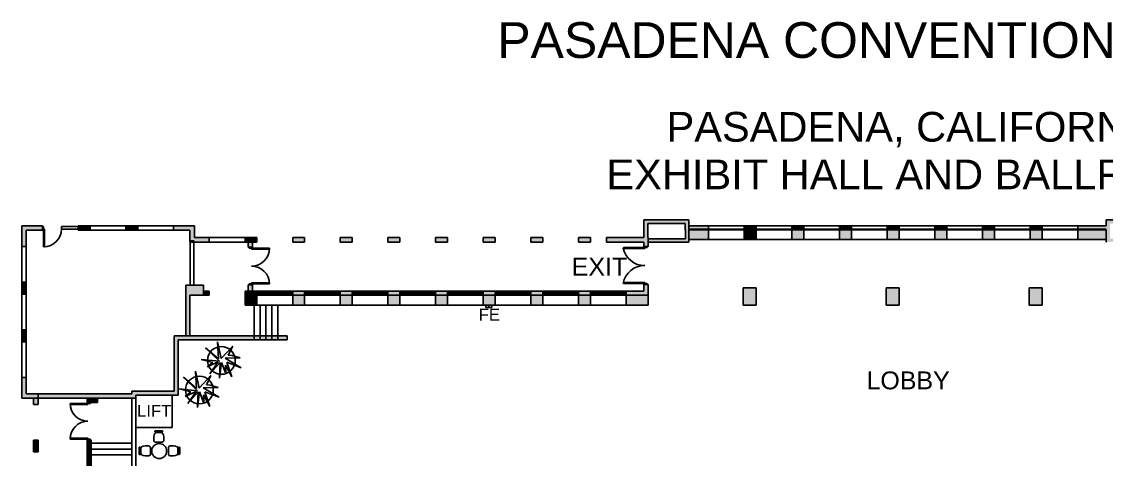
# Model space of a CAD drawing. Header units: inches. Extents: x -232 to 4871, y -5993 to -96.
# Drawn here: x 631 to 2817, y -978 to -96 of the extents above; entities that cross this region are included whole.
import ezdxf
from ezdxf.enums import TextEntityAlignment as Align

# ---------------------------------------------------------------- set-up
doc = ezdxf.new("R2010")
doc.units = ezdxf.units.IN
doc.header["$LTSCALE"] = 100
doc.header["$MEASUREMENT"] = 0
doc.layers.get('0').update_dxf_attribs({"linetype": 'CONTINUOUS'})
for name, color, linetype in [('bldg_doors', 9, 'CONTINUOUS'), ('bldg_fire', 1, 'CONTINUOUS'), ('bldg_furniture', 1, 'CONTINUOUS'), ('bldg_glass', 9, 'CONTINUOUS'), ('bldg_text', 94, 'CONTINUOUS'), ('bldg_title', 101, 'CONTINUOUS'), ('bldg_wallint', 9, 'CONTINUOUS'), ('bldg_wallintsol', 9, 'CONTINUOUS')]:
    doc.layers.add(name, color=color, linetype=linetype)
doc.styles.add('bldgtx36', font='arial.ttf', dxfattribs={"height": 36})
doc.styles.add('showtx60', font='arial.ttf', dxfattribs={"height": 60})

# ---------------------------------------------------------------- blocks, each defined once
blk = doc.blocks.new('lplant')
for p, q in [((-13.24, 10.79), (-1.75, 1.09)), ((-1.1, -0.95), (-13.24, 10.79)), ((-2.67, 15.95), (0.46, 1.42)), ((-1.75, 1.09), (-2.67, 15.95)), ((0.46, 1.42), (10.39, 12.21)), ((10.39, 12.21), (6.62, 4.21)), ((-16.83, 0.68), (-1.1, -0.95)), ((-6.9, -1.9), (-16.83, 0.68)), ((16.83, 2.04), (3.86, 1.63)), ((3.86, 1.63), (17.75, -6.51)), ((6.62, 4.21), (10.02, 4.07)), ((10.02, 4.07), (16.83, 2.04)), ((-2.3, -1.56), (-11.68, -5.9)), ((-11.68, -5.9), (-6.9, -1.9)), ((-9.29, -11.87), (-2.3, -1.56)), ((-0.55, -1.9), (-9.29, -11.87)), ((-1.1, -15.47), (-0.55, -1.9)), ((0.64, -1.9), (-1.1, -15.47)), ((4.41, -11.67), (0.64, -1.9)), ((4.05, -4.34), (4.41, -11.67)), ((9.66, -14.45), (4.05, -4.34)), ((5.24, -1.76), (9.66, -14.45)), ((17.75, -6.51), (5.24, -1.76))]:
    blk.add_line(p, q)
blk.add_circle((0.64, -0.27), 12)
blk = doc.blocks.new('30rnd')
blk.add_circle((0, 0), 15)
blk = doc.blocks.new('chair1')
for p, q in [((-1.8, 19.7), (-2.4, 17.9)), ((-2.4, 17.9), (-2.4, 11.1)), ((-2.4, 11.1), (-1.5, 6.9)), ((-0.6, 20.9), (-1.8, 19.7)), ((-1.5, 6.9), (0, 3.9)), ((1.2, 21.6), (-0.6, 20.9)), ((0, 3.9), (1.2, 2.7)), ((0.2, 0.6), (0, 0)), ((0, 0), (0.2, -0.6)), ((0.6, 1), (0.2, 0.6)), ((1.2, 1.2), (0.6, 1)), ((14.4, 21.6), (1.2, 21.6)), ((1.2, 2.7), (2.4, 2.4)), ((14.4, 1.2), (1.2, 1.2)), ((13.2, 2.4), (2.4, 2.4)), ((14.4, 2.7), (13.2, 2.4)), ((14.4, 21.6), (16.2, 20.9)), ((15.6, 3.9), (14.4, 2.7)), ((14.4, 1.2), (15.1, 1)), ((15.1, 1), (15.5, 0.4)), ((15.5, 0.4), (15.5, -0.4)), ((17.1, 6.9), (15.6, 3.9)), ((16.2, 20.9), (17.4, 19.7)), ((18, 11.1), (17.1, 6.9)), ((17.4, 19.7), (18, 17.9)), ((18, 17.9), (18, 11.1)), ((0.2, -0.6), (0.6, -1)), ((0.6, -1), (1.2, -1.2)), ((1.2, -1.2), (14.4, -1.2)), ((15.1, -1), (14.4, -1.2)), ((15.5, -0.4), (15.1, -1))]:
    blk.add_line(p, q)

msp = doc.modelspace()

# ---------------------------------------------------------------- hatches: boundary and pattern name
at = {"layer": 'bldg_wallintsol'}
for points in [[(1893.5, -531.3), (1892.8, -531.3), (1892.8, -502.8), (1968.3, -502.8), (1968.3, -515.5), (1968.8, -515.5), (1968.8, -533.7), (1893.5, -533.7), (1893.5, -540.3), (1975.4, -540.3), (1975.4, -515.5), (1975.4, -507.3), (1975.4, -495.3), (1885.3, -495.3), (1885.3, -531.3), (1810.1, -531.3), (1810.1, -540.3), (1885.3, -540.3), (1885.3, -549.5), (1893.5, -549.5)], [(673.5, -507.3), (631.5, -507.3), (631.5, -549.3), (640.5, -549.3), (640.5, -516.3), (673.5, -516.3)], [(769.5, -507.3), (745.5, -507.3), (745.5, -516.3), (769.5, -516.3)], [(865.5, -507.3), (841.5, -507.3), (841.5, -516.3), (865.5, -516.3)], [(979.5, -507.3), (937.5, -507.3), (937.5, -516.3), (970.5, -516.3), (970.5, -540.3), (1009.5, -540.3), (1009.5, -531.3), (979.5, -531.3)], [(2015.5, -507.3), (1975.4, -507.3), (1975.4, -514.5), (2015.5, -514.5)], [(2015.5, -515.5), (1975.4, -515.5), (1975.4, -535.3), (2015.5, -535.3)], [(2111.5, -507.3), (2087.5, -507.3), (2087.5, -515.5), (2111.5, -515.5)], [(2111.5, -515.5), (2087.5, -515.5), (2087.5, -535.3), (2111.5, -535.3)], [(2207.5, -507.3), (2183.5, -507.3), (2183.5, -515.5), (2207.5, -515.5)], [(2303.5, -507.3), (2279.5, -507.3), (2279.5, -515.5), (2303.5, -515.5)], [(2399.5, -507.3), (2375.5, -507.3), (2375.5, -515.5), (2399.5, -515.5)], [(2495.5, -507.3), (2471.5, -507.3), (2471.5, -515.5), (2495.5, -515.5)], [(2591.5, -507.3), (2567.5, -507.3), (2567.5, -515.5), (2591.5, -515.5)], [(2687.5, -507.3), (2663.5, -507.3), (2663.5, -515.5), (2687.5, -515.5)], [(2816.9, -515.5), (2759.5, -515.5), (2759.5, -535.3), (2816.9, -535.3)], [(1105.5, -531.3), (1081.5, -531.3), (1081.5, -540.3), (1105.5, -540.3)], [(640.5, -621.3), (631.5, -621.3), (631.5, -645.3), (640.5, -645.3)], [(997.5, -627.3), (962.5, -627.3), (962.5, -729.5), (970.5, -729.5), (970.5, -647.5), (997.5, -647.5), (997.5, -639.3)], [(2111.5, -632.7), (2085.5, -632.7), (2085.5, -667.7), (2111.5, -667.7)], [(2399.5, -632.7), (2373.5, -632.7), (2373.5, -667.7), (2399.5, -667.7)], [(2687.5, -632.7), (2661.5, -632.7), (2661.5, -667.7), (2687.5, -667.7)], [(1009.5, -639.3), (997.5, -639.3), (997.5, -647.5), (1009.5, -647.5)], [(1105.5, -639.3), (1081.5, -639.3), (1081.5, -647.5), (1105.5, -647.5)], [(1105.5, -647.5), (1081.5, -647.5), (1081.5, -667.7), (1105.5, -667.7)], [(640.5, -717.3), (631.5, -717.3), (631.5, -741.3), (640.5, -741.3)], [(640.5, -813.3), (631.5, -813.3), (631.5, -855.3), (655.5, -855.3), (655.5, -867.5), (664.5, -867.5), (664.5, -846.3), (640.5, -846.3)], [(784.5, -863.5), (784.5, -855.3), (763.5, -855.3), (763.5, -863.5), (771.6, -863.5)], [(664.5, -939.5), (655.5, -939.5), (655.5, -963.5), (664.5, -963.5)], [(771.6, -939.5), (763.5, -939.5), (763.5, -963.5), (771.6, -963.5)]]:
    msp.add_hatch(color=256, dxfattribs=at).paths.add_polyline_path(points)
h = msp.add_hatch(color=256, dxfattribs=at)
h.paths.add_polyline_path([(2905.6, -495.3), (2816.9, -495.3), (2816.9, -507.3), (2759.5, -507.3), (2759.5, -515.5), (2816.9, -515.5), (2816.9, -540.3), (2898.1, -540.3), (2898.1, -551), (2905.6, -551), (2905.6, -540.3), (3008.4, -540.3), (3008.4, -531.3), (2905.6, -531.3)])
h.paths.add_polyline_path([(2898.1, -533.7), (2824.4, -533.7), (2824.4, -502.8), (2898.1, -502.8)], flags=16)
h = msp.add_hatch(color=256, dxfattribs=at)
h.paths.add_polyline_path([(2207.5, -515.5), (2183.5, -515.5), (2183.5, -535.3), (2207.5, -535.3)])
h.paths.add_polyline_path([(2303.5, -515.5), (2279.5, -515.5), (2279.5, -535.3), (2303.5, -535.3)])
h.paths.add_polyline_path([(2399.5, -515.5), (2375.5, -515.5), (2375.5, -535.3), (2399.5, -535.3)])
h = msp.add_hatch(color=256, dxfattribs=at)
h.paths.add_polyline_path([(2495.5, -515.5), (2471.5, -515.5), (2471.5, -535.3), (2495.5, -535.3)])
h.paths.add_polyline_path([(2591.5, -515.5), (2567.5, -515.5), (2567.5, -535.3), (2591.5, -535.3)])
h.paths.add_polyline_path([(2687.5, -515.5), (2663.5, -515.5), (2663.5, -535.3), (2687.5, -535.3)])
h = msp.add_hatch(color=256, dxfattribs=at)
h.paths.add_polyline_path([(1096.2, -626.7), (1088, -626.7), (1088, -639.3), (1096.2, -639.3)])
h.paths.add_polyline_path([(1096.2, -540.3), (1088, -540.3), (1088, -550.7), (1096.2, -550.7)])
h = msp.add_hatch(color=256, dxfattribs=at)
h.paths.add_polyline_path([(1393.5, -540.3), (1393.5, -531.3), (1369.5, -531.3), (1369.5, -540.3)])
h.paths.add_polyline_path([(1297.5, -540.3), (1297.5, -531.3), (1273.5, -531.3), (1273.5, -540.3)])
h.paths.add_polyline_path([(1201.5, -540.3), (1201.5, -531.3), (1177.5, -531.3), (1177.5, -540.3)])
h.paths.add_polyline_path([(1297.5, -647.5), (1297.5, -639.3), (1273.5, -639.3), (1273.5, -647.5)])
h.paths.add_polyline_path([(1369.5, -639.3), (1369.5, -647.5), (1393.5, -647.5), (1393.5, -639.3)])
h.paths.add_polyline_path([(1177.5, -639.3), (1177.5, -647.5), (1201.5, -647.5), (1201.5, -639.3)])
h = msp.add_hatch(color=256, dxfattribs=at)
h.paths.add_polyline_path([(1777.5, -540.3), (1777.5, -531.3), (1753.5, -531.3), (1753.5, -540.3)])
h.paths.add_polyline_path([(1681.5, -540.3), (1681.5, -531.3), (1657.5, -531.3), (1657.5, -540.3)])
h.paths.add_polyline_path([(1585.5, -540.3), (1585.5, -531.3), (1561.5, -531.3), (1561.5, -540.3)])
h.paths.add_polyline_path([(1489.5, -540.3), (1489.5, -531.3), (1465.5, -531.3), (1465.5, -540.3)])
h.paths.add_polyline_path([(1657.5, -639.3), (1657.5, -647.5), (1681.5, -647.5), (1681.5, -639.3)])
h.paths.add_polyline_path([(1753.5, -639.3), (1753.5, -647.5), (1777.5, -647.5), (1777.5, -639.3)])
h.paths.add_polyline_path([(1465.5, -639.3), (1465.5, -647.5), (1489.5, -647.5), (1489.5, -639.3)])
h.paths.add_polyline_path([(1561.5, -639.3), (1561.5, -647.5), (1585.5, -647.5), (1585.5, -639.3)])
h = msp.add_hatch(color=256, dxfattribs=at)
h.paths.add_polyline_path([(1893.5, -625.5), (1885.3, -625.5), (1885.3, -639.3), (1849.5, -639.3), (1849.5, -647.5), (1893.5, -647.5)])
h.paths.add_polyline_path([(1893.5, -647.5), (1849.5, -647.5), (1849.5, -667.7), (1893.5, -667.7)])
h = msp.add_hatch(color=256, dxfattribs=at)
h.paths.add_polyline_path([(1489.5, -647.5), (1465.5, -647.5), (1465.5, -667.7), (1489.5, -667.7)])
h.paths.add_polyline_path([(1393.5, -647.5), (1369.5, -647.5), (1369.5, -667.7), (1393.5, -667.7)])
h.paths.add_polyline_path([(1297.5, -647.5), (1273.5, -647.5), (1273.5, -667.7), (1297.5, -667.7)])
h.paths.add_polyline_path([(1201.5, -647.5), (1177.5, -647.5), (1177.5, -667.7), (1201.5, -667.7)])
h = msp.add_hatch(color=256, dxfattribs=at)
h.paths.add_polyline_path([(1777.5, -647.5), (1753.5, -647.5), (1753.5, -667.7), (1777.5, -667.7)])
h.paths.add_polyline_path([(1681.5, -647.5), (1657.5, -647.5), (1657.5, -667.7), (1681.5, -667.7)])
h.paths.add_polyline_path([(1585.5, -647.5), (1561.5, -647.5), (1561.5, -667.7), (1585.5, -667.7)])
h = msp.add_hatch(color=256, dxfattribs=at)
h.paths.add_polyline_path([(1166.6, -729.5), (1147.7, -729.5), (1147.7, -737.5), (1166.6, -737.5)])
h.paths.add_polyline_path([(1147.7, -729.5), (1135.7, -729.5), (1135.7, -737.5), (1147.7, -737.5)])
h.paths.add_polyline_path([(1135.7, -729.5), (1123.7, -729.5), (1123.7, -737.5), (1135.7, -737.5)])
h.paths.add_polyline_path([(1123.7, -729.5), (1111.7, -729.5), (1111.7, -737.5), (1123.7, -737.5)])
h.paths.add_polyline_path([(1111.7, -729.5), (1099.7, -729.5), (1099.7, -737.5), (1111.7, -737.5)])
h.paths.add_polyline_path([(1099.7, -729.5), (938.6, -729.5), (938.6, -840.7), (853.6, -840.7), (853.6, -846.3), (664.5, -846.3), (664.5, -855.3), (861.6, -855.3), (861.6, -848.7), (946.6, -848.7), (946.6, -820.5), (946.6, -737.5), (958.6, -737.5), (1099.7, -737.5)])

# ---------------------------------------------------------------- linework, layer by layer
at = {"layer": 'bldg_doors'}
for p, q in [((675.5, -508.9), (673.5, -508.9)), ((673.5, -508.9), (673.5, -513.9)), ((673.5, -513.9), (675.5, -513.9)), ((675.5, -513.9), (675.5, -508.9)), ((675.5, -513.9), (677.5, -513.9)), ((675.5, -549.9), (675.5, -513.9)), ((677.5, -513.9), (677.5, -549.9)), ((677.5, -549.9), (675.5, -549.9)), ((1089.6, -552.7), (1089.6, -550.7)), ((1089.6, -550.7), (1094.6, -550.7)), ((1094.6, -552.7), (1089.6, -552.7)), ((1094.6, -550.7), (1094.6, -552.7)), ((1094.6, -552.7), (1094.6, -554.7)), ((1130.6, -552.7), (1094.6, -552.7)), ((1094.6, -554.7), (1130.6, -554.7)), ((1130.6, -554.7), (1130.6, -552.7)), ((1843.8, -553.5), (1843.8, -551.5)), ((1843.8, -551.5), (1886.9, -551.5)), ((1886.9, -553.5), (1843.8, -553.5)), ((1891.9, -549.5), (1886.9, -549.5)), ((1886.9, -549.5), (1886.9, -551.5)), ((1886.9, -551.5), (1886.9, -553.5)), ((1886.9, -551.5), (1891.9, -551.5)), ((1891.9, -551.5), (1891.9, -549.5)), ((1089.6, -624.7), (1089.6, -626.7)), ((1094.6, -624.7), (1089.6, -624.7)), ((1089.6, -626.7), (1094.6, -626.7)), ((1094.6, -624.7), (1094.6, -622.7)), ((1094.6, -622.7), (1130.6, -622.7)), ((1130.6, -624.7), (1094.6, -624.7)), ((1094.6, -626.7), (1094.6, -624.7)), ((1130.6, -622.7), (1130.6, -624.7)), ((1886.9, -621.5), (1843.8, -621.5)), ((1843.8, -621.5), (1843.8, -623.5)), ((1843.8, -623.5), (1886.9, -623.5)), ((1886.9, -623.5), (1886.9, -621.5)), ((1886.9, -625.5), (1886.9, -623.5)), ((1886.9, -623.5), (1891.9, -623.5)), ((1891.9, -625.5), (1886.9, -625.5)), ((1891.9, -623.5), (1891.9, -625.5)), ((729, -867.5), (729, -865.5)), ((729, -865.5), (765, -865.5)), ((765, -867.5), (729, -867.5)), ((770, -863.5), (765, -863.5)), ((765, -863.5), (765, -865.5)), ((765, -865.5), (765, -867.5)), ((765, -865.5), (770, -865.5)), ((770, -865.5), (770, -863.5)), ((765, -935.5), (729, -935.5)), ((729, -935.5), (729, -937.5)), ((729, -937.5), (765, -937.5)), ((765, -937.5), (765, -935.5)), ((765, -939.5), (765, -937.5)), ((765, -937.5), (770, -937.5)), ((770, -939.5), (765, -939.5)), ((770, -937.5), (770, -939.5))]:
    msp.add_line(p, q, dxfattribs=at)
at = {"layer": 'bldg_doors', "extrusion": (0, 0, -1)}
for centre, radius, start, end in [((-675.5, -513.9), 36, 180, 270), ((-1885.9, -544.9), 42.7, 268.7048, 351.0239), ((-1094.6, -624.7), 36, 90, 180), ((-765, -865.5), 36, 270, 0)]:
    msp.add_arc(centre, radius, start, end, dxfattribs=at)
at = {"layer": 'bldg_doors'}
for centre, radius, start, end in [((1094.6, -552.7), 36, 270, 0), ((1885.9, -630.2), 42.7, 88.7048, 171.0239), ((765, -937.5), 36, 90, 180)]:
    msp.add_arc(centre, radius, start, end, dxfattribs=at)
at = {"layer": 'bldg_glass'}
for p, q in [((2087.5, -507.3), (2078.7, -507.3)), ((2087.5, -515.5), (2078.7, -515.5)), ((2183.5, -507.3), (2111.5, -507.3)), ((2183.5, -515.5), (2111.5, -515.5)), ((2279.5, -507.3), (2207.5, -507.3)), ((2279.5, -515.5), (2207.5, -515.5)), ((2375.5, -507.3), (2303.5, -507.3)), ((2375.5, -515.5), (2303.5, -515.5)), ((2471.5, -507.3), (2399.5, -507.3)), ((2471.5, -515.5), (2399.5, -515.5)), ((2567.5, -507.3), (2495.5, -507.3)), ((2567.5, -515.5), (2495.5, -515.5)), ((2663.5, -507.3), (2591.5, -507.3)), ((2663.5, -515.5), (2591.5, -515.5)), ((2759.5, -507.3), (2687.5, -507.3)), ((2759.5, -515.5), (2687.5, -515.5)), ((1089.7, -550.7), (1094.5, -550.7)), ((1009.5, -645.8), (1009.5, -641)), ((1081.5, -645.8), (1081.5, -641)), ((1105.5, -639.3), (1177.5, -639.3)), ((1105.5, -645.8), (1105.5, -641)), ((1105.5, -641), (1107.4, -641)), ((1107.4, -645.8), (1105.5, -645.8)), ((1105.5, -647.5), (1177.5, -647.5)), ((1107.4, -641), (1107.4, -645.8)), ((1107.4, -642.4), (1107.4, -644.4)), ((1175.5, -642.4), (1107.4, -642.4)), ((1107.4, -644.4), (1175.5, -644.4)), ((1109.4, -642.4), (1109.4, -644.4)), ((1109.4, -643.4), (1173.5, -643.4)), ((1173.5, -642.4), (1173.5, -644.4)), ((1177.5, -641), (1175.5, -641)), ((1175.5, -641), (1175.5, -645.8)), ((1175.5, -644.4), (1175.5, -642.4)), ((1175.5, -645.8), (1177.5, -645.8)), ((1177.5, -645.8), (1177.5, -641)), ((1201.5, -639.3), (1273.5, -639.3)), ((1201.5, -645.8), (1201.5, -641)), ((1201.5, -641), (1203.4, -641)), ((1203.4, -645.8), (1201.5, -645.8)), ((1201.5, -647.5), (1273.5, -647.5)), ((1203.4, -641), (1203.4, -645.8)), ((1203.4, -642.4), (1203.4, -644.4)), ((1271.5, -642.4), (1203.4, -642.4)), ((1203.4, -644.4), (1271.5, -644.4)), ((1205.4, -642.4), (1205.4, -644.4)), ((1205.4, -643.4), (1269.5, -643.4)), ((1269.5, -642.4), (1269.5, -644.4)), ((1273.5, -641), (1271.5, -641)), ((1271.5, -641), (1271.5, -645.8)), ((1271.5, -644.4), (1271.5, -642.4)), ((1271.5, -645.8), (1273.5, -645.8)), ((1273.5, -645.8), (1273.5, -641)), ((1297.5, -639.3), (1369.5, -639.3)), ((1297.5, -645.8), (1297.5, -641)), ((1297.5, -641), (1299.4, -641)), ((1299.4, -645.8), (1297.5, -645.8)), ((1297.5, -647.5), (1369.5, -647.5)), ((1299.4, -641), (1299.4, -645.8)), ((1299.4, -642.4), (1299.4, -644.4)), ((1367.5, -642.4), (1299.4, -642.4)), ((1299.4, -644.4), (1367.5, -644.4)), ((1301.4, -642.4), (1301.4, -644.4)), ((1301.4, -643.4), (1365.5, -643.4)), ((1365.5, -642.4), (1365.5, -644.4)), ((1369.5, -641), (1367.5, -641)), ((1367.5, -641), (1367.5, -645.8)), ((1367.5, -644.4), (1367.5, -642.4)), ((1367.5, -645.8), (1369.5, -645.8)), ((1369.5, -645.8), (1369.5, -641)), ((1393.5, -639.3), (1465.5, -639.3)), ((1393.5, -645.8), (1393.5, -641)), ((1393.5, -641), (1395.4, -641)), ((1395.4, -645.8), (1393.5, -645.8)), ((1393.5, -647.5), (1465.5, -647.5)), ((1395.4, -641), (1395.4, -645.8)), ((1395.4, -642.4), (1395.4, -644.4)), ((1463.5, -642.4), (1395.4, -642.4)), ((1395.4, -644.4), (1463.5, -644.4)), ((1397.4, -642.4), (1397.4, -644.4)), ((1397.4, -643.4), (1461.5, -643.4)), ((1461.5, -642.4), (1461.5, -644.4)), ((1465.5, -641), (1463.5, -641)), ((1463.5, -641), (1463.5, -645.8)), ((1463.5, -644.4), (1463.5, -642.4)), ((1463.5, -645.8), (1465.5, -645.8)), ((1465.5, -645.8), (1465.5, -641)), ((1489.5, -639.3), (1561.5, -639.3)), ((1489.5, -645.8), (1489.5, -641)), ((1489.5, -641), (1491.4, -641)), ((1491.4, -645.8), (1489.5, -645.8)), ((1489.5, -647.5), (1561.5, -647.5)), ((1491.4, -641), (1491.4, -645.8)), ((1491.4, -642.4), (1491.4, -644.4)), ((1559.5, -642.4), (1491.4, -642.4)), ((1491.4, -644.4), (1559.5, -644.4)), ((1493.4, -642.4), (1493.4, -644.4)), ((1493.4, -643.4), (1557.5, -643.4)), ((1557.5, -642.4), (1557.5, -644.4)), ((1561.5, -641), (1559.5, -641)), ((1559.5, -641), (1559.5, -645.8)), ((1559.5, -644.4), (1559.5, -642.4)), ((1559.5, -645.8), (1561.5, -645.8)), ((1561.5, -645.8), (1561.5, -641)), ((1585.5, -639.3), (1657.5, -639.3)), ((1585.5, -645.8), (1585.5, -641)), ((1585.5, -641), (1587.4, -641)), ((1587.4, -645.8), (1585.5, -645.8)), ((1585.5, -647.5), (1657.5, -647.5)), ((1587.4, -641), (1587.4, -645.8)), ((1587.4, -642.4), (1587.4, -644.4)), ((1655.5, -642.4), (1587.4, -642.4)), ((1587.4, -644.4), (1655.5, -644.4)), ((1589.4, -642.4), (1589.4, -644.4)), ((1589.4, -643.4), (1653.5, -643.4)), ((1653.5, -642.4), (1653.5, -644.4)), ((1657.5, -641), (1655.5, -641)), ((1655.5, -641), (1655.5, -645.8)), ((1655.5, -644.4), (1655.5, -642.4)), ((1655.5, -645.8), (1657.5, -645.8)), ((1657.5, -645.8), (1657.5, -641)), ((1681.5, -639.3), (1753.5, -639.3)), ((1681.5, -645.8), (1681.5, -641)), ((1681.5, -641), (1683.4, -641)), ((1683.4, -645.8), (1681.5, -645.8)), ((1681.5, -647.5), (1753.5, -647.5)), ((1683.4, -641), (1683.4, -645.8)), ((1683.4, -642.4), (1683.4, -644.4)), ((1751.5, -642.4), (1683.4, -642.4)), ((1683.4, -644.4), (1751.5, -644.4)), ((1685.4, -642.4), (1685.4, -644.4)), ((1685.4, -643.4), (1749.5, -643.4)), ((1749.5, -642.4), (1749.5, -644.4)), ((1753.5, -641), (1751.5, -641)), ((1751.5, -641), (1751.5, -645.8)), ((1751.5, -644.4), (1751.5, -642.4)), ((1751.5, -645.8), (1753.5, -645.8)), ((1753.5, -645.8), (1753.5, -641)), ((1777.5, -639.3), (1849.5, -639.3)), ((1777.5, -645.8), (1777.5, -641)), ((1777.5, -641), (1779.4, -641)), ((1779.4, -645.8), (1777.5, -645.8)), ((1777.5, -647.5), (1849.5, -647.5)), ((1779.4, -641), (1779.4, -645.8)), ((1779.4, -642.4), (1779.4, -644.4)), ((1847.5, -642.4), (1779.4, -642.4)), ((1779.4, -644.4), (1847.5, -644.4)), ((1781.4, -642.4), (1781.4, -644.4)), ((1781.4, -643.4), (1845.5, -643.4)), ((1845.5, -642.4), (1845.5, -644.4)), ((1849.5, -641), (1847.5, -641)), ((1847.5, -641), (1847.5, -645.8)), ((1847.5, -644.4), (1847.5, -642.4)), ((1847.5, -645.8), (1849.5, -645.8)), ((1849.5, -645.8), (1849.5, -641)), ((1566.5, -671.9), (1566.5, -667.7)), ((1578.5, -671.9), (1566.5, -671.9)), ((1572.5, -671.9), (1572.5, -667.7)), ((1578.5, -671.9), (1578.5, -667.7)), ((769.9, -939.5), (765.2, -939.5)), ((763.5, -1035.5), (763.5, -963.5)), ((769.9, -963.5), (765.2, -963.5)), ((765.2, -963.5), (765.2, -965.5)), ((765.2, -965.5), (769.9, -965.5)), ((768.5, -965.5), (766.5, -965.5)), ((766.5, -965.5), (766.5, -1033.6)), ((766.5, -967.5), (768.5, -967.5)), ((767.5, -1031.6), (767.5, -967.5)), ((768.5, -1033.6), (768.5, -965.5)), ((769.9, -965.5), (769.9, -963.5)), ((771.6, -1035.5), (771.6, -963.5))]:
    msp.add_line(p, q, dxfattribs=at)
at = {"layer": 'bldg_wallint'}
for p, q in [((1975.4, -495.3), (1885.3, -495.3)), ((1885.3, -495.3), (1885.3, -531.3)), ((1975.4, -507.3), (1975.4, -495.3)), ((2816.9, -495.3), (2816.9, -507.3)), ((2905.6, -495.3), (2816.9, -495.3)), ((673.5, -507.3), (631.5, -507.3)), ((631.5, -507.3), (631.5, -549.3)), ((640.5, -516.3), (673.5, -516.3)), ((640.5, -549.3), (640.5, -516.3)), ((673.5, -516.3), (673.5, -507.3)), ((673.5, -515.5), (673.5, -507.3)), ((711.5, -508.9), (745.8, -508.9)), ((711.5, -513.9), (711.5, -508.9)), ((711.5, -513.9), (745.8, -513.9)), ((769.5, -507.3), (745.5, -507.3)), ((745.5, -507.3), (745.5, -516.3)), ((745.5, -516.3), (769.5, -516.3)), ((769.5, -516.3), (769.5, -507.3)), ((937.5, -507.3), (769.5, -507.3)), ((769.5, -516.3), (937.5, -516.3)), ((865.5, -507.3), (841.5, -507.3)), ((841.5, -507.3), (841.5, -516.3)), ((841.5, -516.3), (865.5, -516.3)), ((865.5, -516.3), (865.5, -507.3)), ((979.5, -507.3), (937.5, -507.3)), ((937.5, -507.3), (937.5, -516.3)), ((937.5, -516.3), (970.5, -516.3)), ((970.5, -516.3), (970.5, -540.3)), ((979.5, -531.3), (979.5, -507.3)), ((1892.8, -502.8), (1968.3, -502.8)), ((1892.8, -531.3), (1892.8, -502.8)), ((1968.3, -502.8), (1968.3, -515.5)), ((1968.3, -515.5), (1968.8, -515.5)), ((1968.8, -515.5), (1968.8, -533.7)), ((2078.7, -507.3), (1975.4, -507.3)), ((1975.4, -514.5), (2816.9, -514.5)), ((1975.4, -515.5), (2078.7, -515.5)), ((1975.4, -540.3), (1975.4, -515.5)), ((2015.5, -515.5), (2015.5, -535.3)), ((2111.5, -507.3), (2087.5, -507.3)), ((2087.5, -507.3), (2087.5, -515.5)), ((2087.5, -515.5), (2111.5, -515.5)), ((2087.5, -515.5), (2087.5, -535.3)), ((2111.5, -515.5), (2111.5, -507.3)), ((2111.5, -515.5), (2111.5, -535.3)), ((2207.5, -507.3), (2183.5, -507.3)), ((2183.5, -507.3), (2183.5, -515.5)), ((2183.5, -515.5), (2207.5, -515.5)), ((2183.5, -515.5), (2183.5, -535.3)), ((2207.5, -515.5), (2207.5, -507.3)), ((2207.5, -515.5), (2207.5, -535.3)), ((2303.5, -507.3), (2279.5, -507.3)), ((2279.5, -507.3), (2279.5, -515.5)), ((2279.5, -515.5), (2303.5, -515.5)), ((2279.5, -515.5), (2279.5, -535.3)), ((2303.5, -515.5), (2303.5, -507.3)), ((2303.5, -515.5), (2303.5, -535.3)), ((2399.5, -507.3), (2375.5, -507.3)), ((2375.5, -507.3), (2375.5, -515.5)), ((2375.5, -515.5), (2399.5, -515.5)), ((2375.5, -515.5), (2375.5, -535.3)), ((2399.5, -515.5), (2399.5, -507.3)), ((2399.5, -515.5), (2399.5, -535.3)), ((2495.5, -507.3), (2471.5, -507.3)), ((2471.5, -507.3), (2471.5, -515.5)), ((2471.5, -515.5), (2495.5, -515.5)), ((2471.5, -515.5), (2471.5, -535.3)), ((2495.5, -515.5), (2495.5, -507.3)), ((2495.5, -515.5), (2495.5, -535.3)), ((2591.5, -507.3), (2567.5, -507.3)), ((2567.5, -507.3), (2567.5, -515.5)), ((2567.5, -515.5), (2591.5, -515.5)), ((2567.5, -515.5), (2567.5, -535.3)), ((2591.5, -515.5), (2591.5, -507.3)), ((2591.5, -515.5), (2591.5, -535.3)), ((2687.5, -507.3), (2663.5, -507.3)), ((2663.5, -507.3), (2663.5, -515.5)), ((2663.5, -515.5), (2687.5, -515.5)), ((2663.5, -515.5), (2663.5, -535.3)), ((2687.5, -515.5), (2687.5, -507.3)), ((2687.5, -515.5), (2687.5, -535.3)), ((2816.9, -507.3), (2759.5, -507.3)), ((2759.5, -507.3), (2759.5, -515.5)), ((2759.5, -515.5), (2816.9, -515.5)), ((2759.5, -515.5), (2759.5, -535.3)), ((2816.9, -515.5), (2816.9, -540.3)), ((970.5, -540.3), (1009.5, -540.3)), ((979.5, -540.3), (970.5, -540.3)), ((978.6, -540.3), (970.5, -540.3)), ((978.6, -537.9), (970.6, -537.9)), ((970.6, -627.3), (970.6, -537.9)), ((978.6, -627.3), (978.6, -537.9)), ((1009.5, -531.3), (979.5, -531.3)), ((1009.5, -540.3), (1009.5, -531.3)), ((1009.5, -531.3), (1081.5, -531.3)), ((1009.5, -540.3), (1081.5, -540.3)), ((1081.5, -531.3), (1081.5, -540.3)), ((1105.5, -531.3), (1081.5, -531.3)), ((1081.5, -540.3), (1105.5, -540.3)), ((1088, -550.7), (1088, -536.2)), ((1096.2, -550.7), (1096.2, -536.5)), ((1105.5, -540.3), (1105.5, -531.3)), ((1177.5, -531.3), (1177.5, -540.3)), ((1201.5, -531.3), (1177.5, -531.3)), ((1177.5, -540.3), (1201.5, -540.3)), ((1201.5, -540.3), (1201.5, -531.3)), ((1297.5, -531.3), (1273.5, -531.3)), ((1273.5, -531.3), (1273.5, -540.3)), ((1273.5, -540.3), (1297.5, -540.3)), ((1297.5, -540.3), (1297.5, -531.3)), ((1369.5, -531.3), (1369.5, -540.3)), ((1393.5, -531.3), (1369.5, -531.3)), ((1369.5, -540.3), (1393.5, -540.3)), ((1393.5, -540.3), (1393.5, -531.3)), ((1465.5, -531.3), (1465.5, -540.3)), ((1489.5, -531.3), (1465.5, -531.3)), ((1465.5, -540.3), (1489.5, -540.3)), ((1489.5, -540.3), (1489.5, -531.3)), ((1561.5, -531.3), (1561.5, -540.3)), ((1585.5, -531.3), (1561.5, -531.3)), ((1561.5, -540.3), (1585.5, -540.3)), ((1585.5, -540.3), (1585.5, -531.3)), ((1657.5, -531.3), (1657.5, -540.3)), ((1681.5, -531.3), (1657.5, -531.3)), ((1657.5, -540.3), (1681.5, -540.3)), ((1681.5, -540.3), (1681.5, -531.3)), ((1753.5, -531.3), (1753.5, -540.3)), ((1777.5, -531.3), (1753.5, -531.3)), ((1753.5, -540.3), (1777.5, -540.3)), ((1777.5, -540.3), (1777.5, -531.3)), ((1810.1, -531.3), (1810.1, -540.3)), ((1885.3, -531.3), (1810.1, -531.3)), ((1810.1, -540.3), (1885.3, -540.3)), ((1885.3, -540.3), (1885.3, -549.5)), ((1893.5, -531.3), (1892.8, -531.3)), ((1893.5, -549.5), (1893.5, -531.3)), ((1968.8, -533.7), (1893.5, -533.7)), ((1893.5, -533.7), (1893.5, -540.3)), ((1893.5, -540.3), (1975.4, -540.3)), ((2816.9, -535.3), (1975.4, -535.3)), ((631.5, -549.3), (640.5, -549.3)), ((631.5, -717.3), (631.5, -549.3)), ((640.5, -717.3), (640.5, -549.3)), ((1088, -550.7), (1096.2, -550.7)), ((1088, -550.7), (1096.2, -550.7)), ((1088, -550.7), (1096.2, -550.7)), ((1885.3, -549.5), (1893.5, -549.5)), ((631.5, -621.3), (631.5, -645.3)), ((640.5, -621.3), (631.5, -621.3)), ((640.5, -645.3), (640.5, -621.3)), ((997.5, -627.3), (962.5, -627.3)), ((962.5, -627.3), (962.5, -729.5)), ((997.5, -639.3), (997.5, -627.3)), ((1096.2, -626.7), (1088, -626.7)), ((1088, -626.7), (1088, -641)), ((1096.2, -626.7), (1096.2, -643.5)), ((1885.3, -625.5), (1885.3, -639.3)), ((1893.5, -625.5), (1885.3, -625.5)), ((1893.5, -647.5), (1893.5, -625.5)), ((2085.5, -632.7), (2111.5, -632.7)), ((2085.5, -667.7), (2085.5, -632.7)), ((2111.5, -667.7), (2111.5, -632.7)), ((2373.5, -632.7), (2399.5, -632.7)), ((2373.5, -667.7), (2373.5, -632.7)), ((2399.5, -667.7), (2399.5, -632.7)), ((2661.5, -632.7), (2687.5, -632.7)), ((2661.5, -667.7), (2661.5, -632.7)), ((2687.5, -667.7), (2687.5, -632.7)), ((631.5, -645.3), (640.5, -645.3)), ((997.5, -647.5), (970.5, -647.5)), ((970.5, -647.5), (970.5, -729.5)), ((997.5, -647.5), (997.5, -639.3)), ((997.5, -639.3), (1009.5, -639.3)), ((1009.5, -647.5), (997.5, -647.5)), ((1009.5, -647.5), (1009.5, -639.3)), ((1105.5, -639.3), (1081.5, -639.3)), ((1081.5, -639.3), (1081.5, -647.5)), ((1081.5, -647.5), (1105.5, -647.5)), ((1081.5, -667.7), (1081.5, -647.5)), ((1105.5, -647.5), (1105.5, -639.3)), ((1105.5, -647.5), (1105.5, -667.7)), ((1201.5, -639.3), (1177.5, -639.3)), ((1177.5, -639.3), (1177.5, -647.5)), ((1177.5, -647.5), (1201.5, -647.5)), ((1177.5, -647.5), (1177.5, -667.7)), ((1201.5, -647.5), (1201.5, -639.3)), ((1201.5, -647.5), (1201.5, -667.7)), ((1297.5, -639.3), (1273.5, -639.3)), ((1273.5, -639.3), (1273.5, -647.5)), ((1273.5, -647.5), (1297.5, -647.5)), ((1273.5, -647.5), (1273.5, -667.7)), ((1297.5, -647.5), (1297.5, -639.3)), ((1297.5, -647.5), (1297.5, -667.7)), ((1393.5, -639.3), (1369.5, -639.3)), ((1369.5, -639.3), (1369.5, -647.5)), ((1369.5, -647.5), (1393.5, -647.5)), ((1369.5, -647.5), (1369.5, -667.7)), ((1393.5, -647.5), (1393.5, -639.3)), ((1393.5, -647.5), (1393.5, -667.7)), ((1489.5, -639.3), (1465.5, -639.3)), ((1465.5, -639.3), (1465.5, -647.5)), ((1465.5, -647.5), (1489.5, -647.5)), ((1465.5, -647.5), (1465.5, -667.7)), ((1489.5, -647.5), (1489.5, -639.3)), ((1489.5, -647.5), (1489.5, -667.7)), ((1585.5, -639.3), (1561.5, -639.3)), ((1561.5, -639.3), (1561.5, -647.5)), ((1561.5, -647.5), (1585.5, -647.5)), ((1561.5, -647.5), (1561.5, -667.7)), ((1585.5, -647.5), (1585.5, -639.3)), ((1585.5, -647.5), (1585.5, -667.7)), ((1681.5, -639.3), (1657.5, -639.3)), ((1657.5, -639.3), (1657.5, -647.5)), ((1657.5, -647.5), (1681.5, -647.5)), ((1657.5, -647.5), (1657.5, -667.7)), ((1681.5, -647.5), (1681.5, -639.3)), ((1681.5, -647.5), (1681.5, -667.7)), ((1777.5, -639.3), (1753.5, -639.3)), ((1753.5, -639.3), (1753.5, -647.5)), ((1753.5, -647.5), (1777.5, -647.5)), ((1753.5, -647.5), (1753.5, -667.7)), ((1777.5, -647.5), (1777.5, -639.3)), ((1777.5, -647.5), (1777.5, -667.7)), ((1885.3, -639.3), (1810.1, -639.3)), ((1810.1, -647.5), (1893.5, -647.5)), ((1849.5, -639.3), (1849.5, -647.5)), ((1849.5, -647.5), (1849.5, -667.7)), ((1893.5, -647.5), (1893.5, -667.7)), ((1893.5, -667.7), (1081.5, -667.7)), ((1099.7, -667.7), (1099.7, -737.5)), ((1111.7, -667.7), (1111.7, -737.5)), ((1123.7, -667.7), (1123.7, -737.5)), ((1135.7, -667.7), (1135.7, -737.5)), ((1147.7, -667.7), (1147.7, -737.5)), ((2085.5, -667.7), (2111.5, -667.7)), ((2373.5, -667.7), (2399.5, -667.7)), ((2661.5, -667.7), (2687.5, -667.7)), ((631.5, -717.3), (631.5, -741.3)), ((640.5, -717.3), (631.5, -717.3)), ((640.5, -741.3), (640.5, -717.3)), ((631.5, -813.3), (631.5, -738.2)), ((631.5, -741.3), (640.5, -741.3)), ((640.5, -813.3), (640.5, -738.2)), ((1166.6, -729.5), (938.6, -729.5)), ((938.6, -729.5), (938.6, -840.7)), ((1166.6, -737.5), (946.6, -737.5)), ((946.6, -737.5), (946.6, -820.5)), ((946.6, -737.5), (958.6, -737.5)), ((1166.6, -737.5), (1166.6, -729.5)), ((631.5, -813.3), (631.5, -855.3)), ((640.5, -813.3), (631.5, -813.3)), ((640.5, -846.3), (640.5, -813.3)), ((946.6, -820.5), (946.6, -848.7)), ((664.5, -846.3), (640.5, -846.3)), ((664.5, -867.5), (664.5, -846.3)), ((664.5, -846.3), (853.6, -846.3)), ((938.6, -840.7), (853.6, -840.7)), ((853.6, -840.7), (853.6, -846.3)), ((861.6, -848.7), (861.6, -1005.5)), ((946.6, -848.7), (861.6, -848.7)), ((934.6, -848.7), (934.6, -913.8)), ((631.5, -855.3), (655.5, -855.3)), ((655.5, -855.3), (655.5, -867.5)), ((655.5, -855.3), (861.6, -855.3)), ((655.5, -867.5), (664.5, -867.5)), ((763.5, -863.5), (763.5, -855.3)), ((763.5, -863.5), (771.6, -863.5)), ((771.6, -863.5), (784.5, -863.5)), ((784.5, -863.5), (784.5, -855.3)), ((853.6, -855.3), (853.6, -1005.5)), ((934.6, -913.8), (861.6, -913.8)), ((655.5, -939.5), (655.5, -963.5)), ((664.5, -939.5), (655.5, -939.5)), ((664.5, -963.5), (664.5, -939.5)), ((771.6, -939.5), (763.5, -939.5)), ((763.5, -939.5), (763.5, -963.5)), ((771.6, -939.5), (763.5, -939.5)), ((771.6, -939.5), (763.5, -939.5)), ((771.6, -963.5), (771.6, -939.5)), ((853.6, -945.5), (771.6, -945.5)), ((853.6, -957.5), (771.6, -957.5)), ((655.5, -963.5), (664.5, -963.5)), ((763.5, -963.5), (771.6, -963.5)), ((853.6, -969.5), (771.6, -969.5))]:
    msp.add_line(p, q, dxfattribs=at)
at = {"layer": 'bldg_wallintsol'}
for p, q in [((1975.4, -515.5), (1975.4, -507.3)), ((2015.5, -515.5), (2015.5, -507.3))]:
    msp.add_line(p, q, dxfattribs=at)

# ---------------------------------------------------------------- block references
at = {"layer": 'bldg_furniture', "xscale": -1}
for p, rotation in [((899.8, -922.1), 180), ((869.2, -969), 270)]:
    msp.add_blockref('chair1', p, dxfattribs=dict(at, rotation=rotation))
at = {"layer": 'bldg_furniture'}
msp.add_blockref('30rnd', (908.5, -961.7), dxfattribs=at)
at = {"layer": 'bldg_furniture', "rotation": 90}
msp.add_blockref('chair1', (948.6, -969), dxfattribs=at)
at = {"layer": 'bldg_wallint', "xscale": 2.33064434714845, "yscale": 2.33064434714845, "zscale": 2.33064434714845}
for p in [(1032.4, -778.3), (988.1, -838)]:
    msp.add_blockref('lplant', p, dxfattribs=at)

# ---------------------------------------------------------------- texts
at = {"layer": 'bldg_fire', "style": 'bldgtx36'}
msp.add_text('FE', height=24, dxfattribs=at).set_placement((1573.7, -698.5), align=Align.CENTER)
at = {"layer": 'bldg_text', "style": 'bldgtx36'}
for s, height, p in [('EXIT', 36, (1795.7, -608)), ('LOBBY', 36, (2417.6, -837.1)), ('LIFT', 24, (898.5, -892.5))]:
    msp.add_text(s, height=height, dxfattribs=at).set_placement(p, align=Align.CENTER)
at = {"layer": 'bldg_title', "style": 'showtx60'}
for s, height, p in [('PASADENA CONVENTION CENTER', 72, (2433.7, -168.9)), ('PASADENA, CALIFORNIA', 60, (2433.7, -337.8)), ('EXHIBIT HALL AND BALLROOM', 60, (2433.7, -433.8))]:
    msp.add_text(s, height=height, dxfattribs=at).set_placement(p, align=Align.CENTER)

doc.saveas('drawing.dxf')
